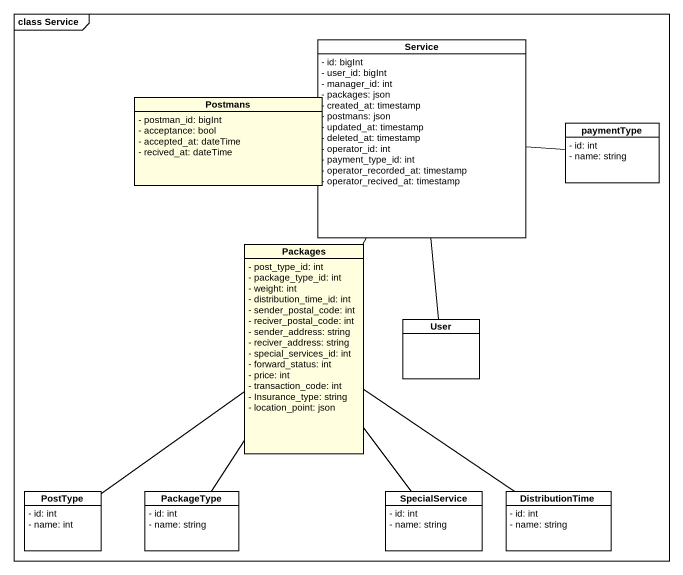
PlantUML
@startuml
mainframe class Service
hide circle
hide empty members
skinparam classAttributeIconSize 0
class Service {
  - id: bigInt
  - user_id: bigInt
  - manager_id: int
  - packages: json
  - created_at: timestamp
  - postmans: json
  - updated_at: timestamp
  - deleted_at: timestamp
  - operator_id: int
  - payment_type_id: int
  - operator_recorded_at: timestamp
  - operator_recived_at: timestamp
}
class Postmans #FFFFE0 {
  - postman_id: bigInt
  - acceptance: bool
  - accepted_at: dateTime
  - recived_at: dateTime
}
class paymentType {
  - id: int
  - name: string
}
class Packages #FFFFE0 {
  - post_type_id: int
  - package_type_id: int
  - weight: int
  - distribution_time_id: int
  - sender_postal_code: int
  - reciver_postal_code: int
  - sender_address: string
  - reciver_address: string
  - special_services_id: int
  - forward_status: int
  - price: int
  - transaction_code: int
  - Insurance_type: string
  - location_point: json
}
class User
class PostType {
  - id: int
  - name: int
}
class PackageType {
  - id: int
  - name: string
}
class SpecialService {
  - id: int
  - name: string
}
class DistributionTime {
  - id: int
  - name: string
}
Service -left- Postmans
paymentType -left- Service
Packages -up- Service
User -up- Service
PostType -up- Packages
PackageType -up- Packages
SpecialService -up- Packages
DistributionTime -up- Packages
@enduml
